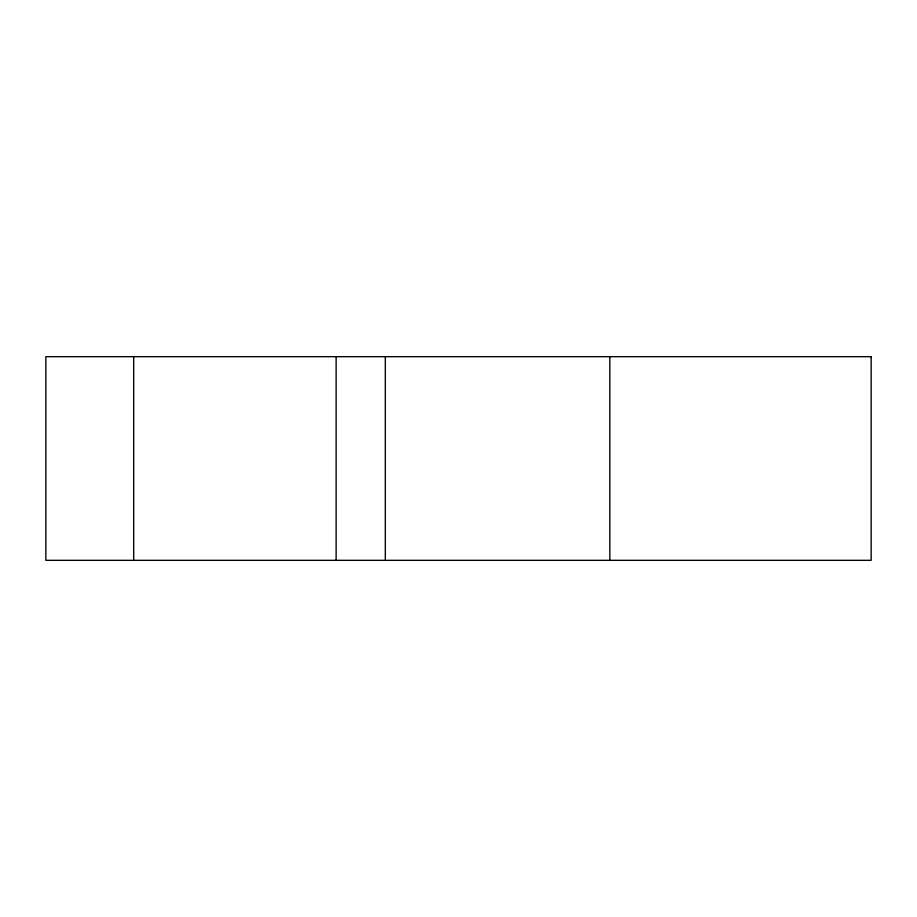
<?xml version="1.0" encoding="UTF-8"?>
<svg xmlns="http://www.w3.org/2000/svg" width="917" height="917" viewBox="0 0 917 917"><rect width="100%" height="100%" fill="white"/><g stroke="black" fill="none" stroke-linecap="round" stroke-linejoin="round"><path stroke-width="1.38" d="M609.828 356.679L609.828 560.321M385.323 356.679L385.323 560.321M336.126 356.679L336.126 560.321M133.676 356.679L133.676 560.321M871.15 356.679L45.85 356.679L45.85 560.321L871.15 560.321L871.15 356.679"/></g></svg>
